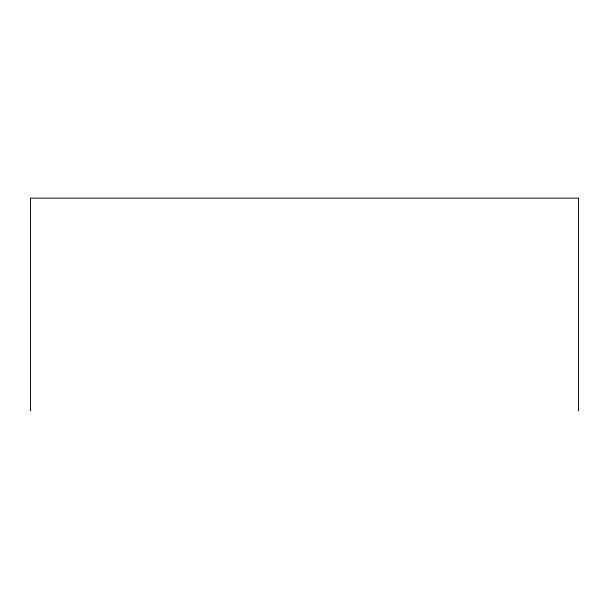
<?xml version="1.0" encoding="UTF-8"?>
<svg xmlns="http://www.w3.org/2000/svg" width="609" height="609" viewBox="0 0 609 609"><rect width="100%" height="100%" fill="white"/><g stroke="black" fill="none" stroke-linecap="round" stroke-linejoin="round"><path stroke-width="0.91" d="M578.55 410.862L578.55 198.138L30.45 198.138L30.45 410.862"/></g></svg>
